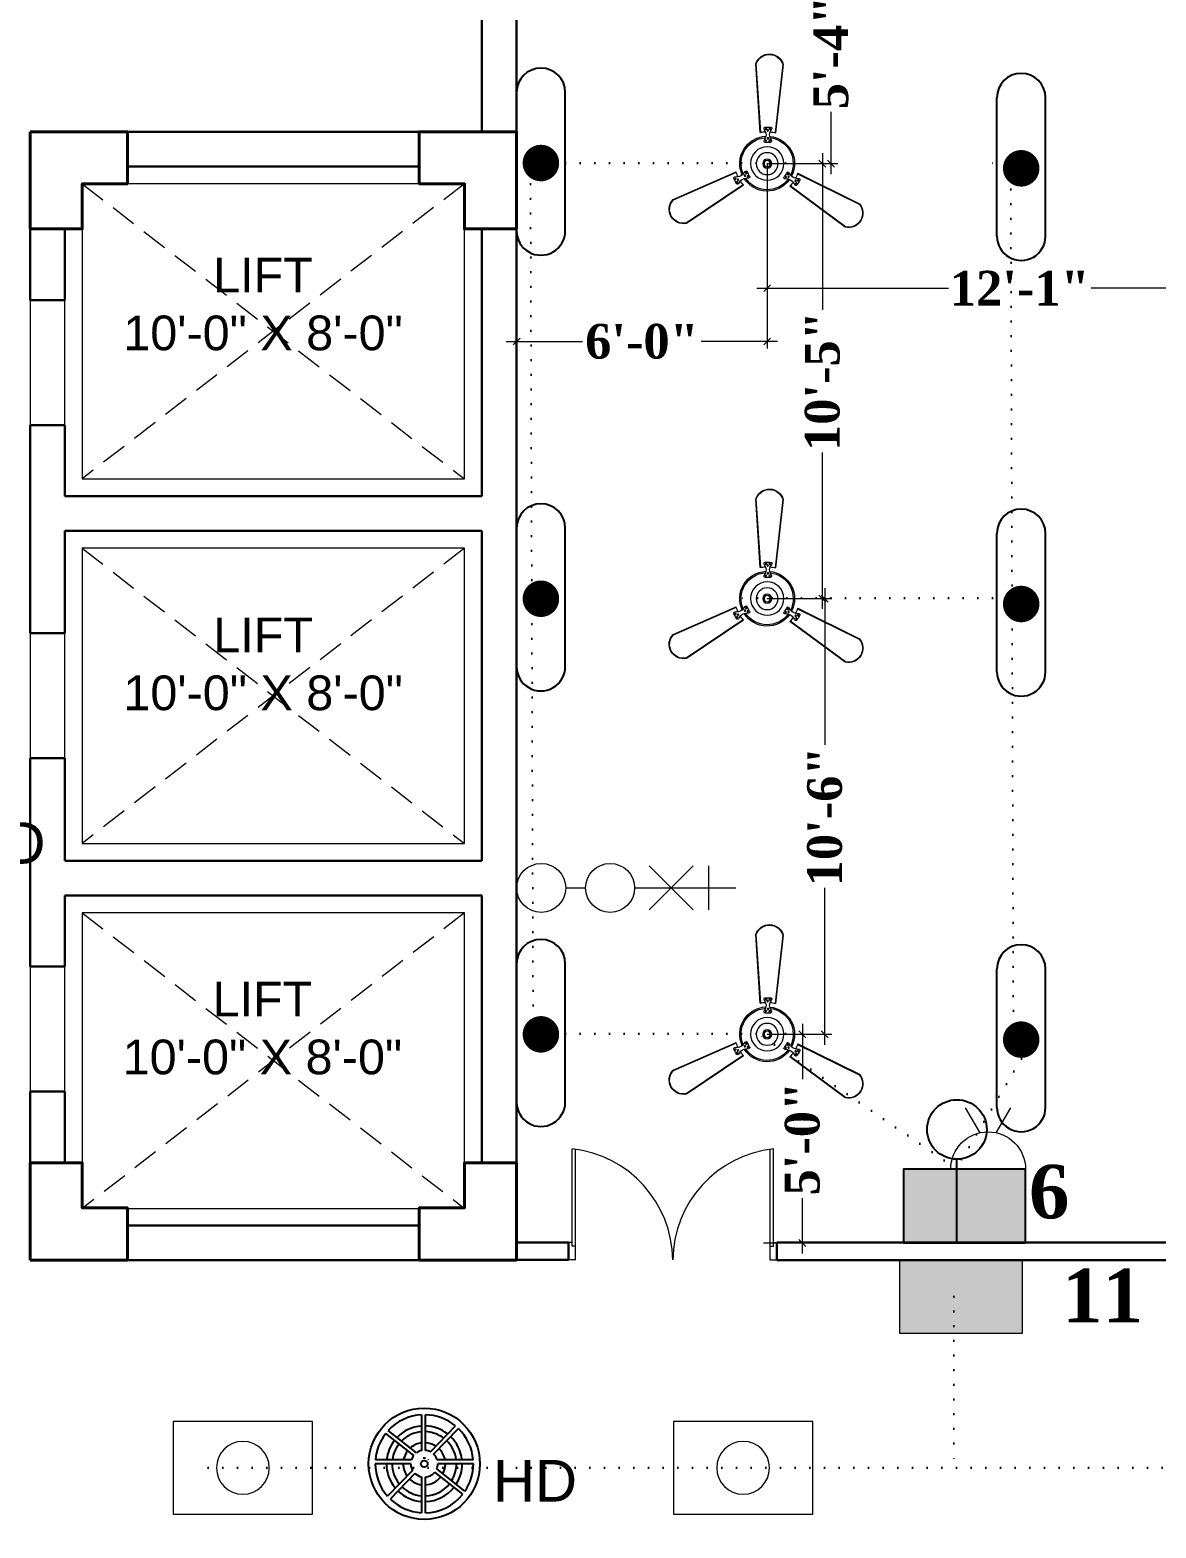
# Model space of a CAD drawing. Header units: inches. Extents: x -12 to 20935469, y -1604 to 24729220.
# Drawn here: x 20825139.3 to 20825463.5, y 24643601.7 to 24644033.3 of the extents above; entities that cross this region are included whole.
import ezdxf
from ezdxf import colors
from ezdxf.entities.mleader import LeaderData, LeaderLine
from ezdxf.math import Vec2, Vec3

# ---------------------------------------------------------------- set-up
doc = ezdxf.new("R2010")
doc.units = ezdxf.units.IN
doc.header["$LTSCALE"] = 0.03
doc.header["$MEASUREMENT"] = 0
doc.header["$PDMODE"] = 32
doc.header["$PDSIZE"] = 15
for name, pattern in [('ACAD_ISO02W100', [15, 12, -3]), ('DASHED2', [0.375, 0.25, -0.125]), ('DOT', [0.25, 0, -0.25])]:
    doc.linetypes.add(name, pattern=pattern)
for name, color, linetype, lineweight in [('0-elect.fixture-3 fan', 200, 'Continuous', 20), ('2', 7, 'Continuous', 9), ('CL BOX', 90, 'ACAD_ISO02W100', 0), ('column', 1, 'Continuous', 40), ('Dimiention', 75, 'Continuous', 18), ('Door', 7, 'Continuous', 18), ('Dot', 253, 'Continuous', 0), ('E-CF', 4, 'Continuous', 30), ('Gas', 21, 'Continuous', 5), ('line', 7, 'Continuous', 9), ('Main Wall', 7, 'Continuous', 30)]:
    doc.layers.add(name, color=color, linetype=linetype, lineweight=lineweight)
for name, color, linetype in [('DIM TEXT 2025', 7, 'Continuous'), ('FUR', 251, 'Continuous'), ('H', 154, 'Continuous'), ('heat detactor', 8, 'Continuous'), ('SB TEXT', 215, 'DOT'), ('TEXT', 7, 'Continuous'), ('w', 188, 'DOT')]:
    doc.layers.add(name, color=color, linetype=linetype)
doc.styles.add('2', font='swisscl.ttf')
doc.styles.add('RomanS', font='arial.ttf', dxfattribs={"height": 12})
doc.styles.get("Standard").update_dxf_attribs({"font": 'timesbd.ttf'})
doc.dimstyles.new('arch grid', dxfattribs={"dimtxt": 250, "dimasz": 100, "dimexe": 10, "dimexo": 10, "dimgap": 0.09, "dimtad": 0, "dimdec": 0, "dimzin": 0, "dimdsep": 46, "dimtxsty": 'Standard', "dimblk": 'DOT', "dimcen": 50, "dimdle": 50, "dimclrd": 256, "dimclre": 256, "dimadec": 0, "dimazin": 0, "dimtfac": 1, "dimtdec": 0, "dimtofl": 0, "dimtmove": 0, "dimatfit": 3, "dimldrblk": 'DOT', "dimfxl": 200, "dimfxlon": 1, "dimtolj": 1, "dimtzin": 0, "dimlwd": -1, "dimlwe": -1, "dimarcsym": 1})
doc.dimstyles.new('Standard 8', dxfattribs={"dimtxt": 7, "dimasz": 2, "dimexe": 2, "dimexo": 2, "dimgap": 2, "dimtad": 0, "dimdec": 0, "dimzin": 3, "dimdsep": 46, "dimlunit": 4, "dimtxsty": 'Standard', "dimblk": 'OBLIQUE', "dimcen": 3, "dimdle": 3, "dimclrd": 256, "dimclre": 256, "dimclrt": 256, "dimadec": 0, "dimazin": 0, "dimtfac": 1, "dimtdec": 0, "dimtix": 1, "dimtofl": 0, "dimtmove": 0, "dimatfit": 0, "dimldrblk": 'OBLIQUE', "dimfxl": 1, "dimtolj": 1, "dimtzin": 0, "dimlwd": -1, "dimlwe": -1, "dimarcsym": 0})

# ---------------------------------------------------------------- blocks, each defined once
blk = doc.blocks.new('A$C36295410')
at = {"layer": 'Door'}
for p, q in [((1, 4), (1, 32)), ((2, 0), (2, 31.98)), ((58, 0), (58, 31.98)), ((59, 4), (59, 32)), ((1, 5), (0, 5)), ((59, 5), (60, 5)), ((2, 4), (1, 4)), ((58, 4), (59, 4)), ((2, 0), (0, 0)), ((58, 0), (60, 0))]:
    blk.add_line(p, q, dxfattribs=at)
for centre, start, end in [((-2.53, -0.34), 0.5906, 83.7783), ((62.53, -0.34), 96.2217, 179.4094)]:
    blk.add_arc(centre, 32.53, start, end, dxfattribs=at)
blk = doc.blocks.new('_Oblique')
at = {"color": 0, "linetype": 'ByBlock', "lineweight": -2}
blk.add_line((-0.5, -0.5), (0.5, 0.5), dxfattribs=at)
blk = doc.blocks.new('*D173')
at = {"layer": 'Defpoints', "color": 0, "transparency": 16777216}
for p in [(20825351.55, 24643994.74), (20825497.03, 24643994.16), (20825351.55, 24643958.87)]:
    blk.add_point(p, dxfattribs=at)
at = {"layer": 'DIM TEXT 2025', "lineweight": 0, "transparency": 16777216}
for p, q in [((20825351.55, 24643994.74), (20825351.55, 24643956.87)), ((20825497.03, 24643994.16), (20825497.03, 24643956.87)), ((20825348.55, 24643958.87), (20825403.71, 24643958.87)), ((20825500.03, 24643958.87), (20825444.87, 24643958.87))]:
    blk.add_line(p, q, dxfattribs=at)
at = {"layer": 'DIM TEXT 2025', "lineweight": 0, "transparency": 16777216, "xscale": 2, "yscale": 2, "zscale": 2, "rotation": 180}
blk.add_blockref('_Oblique', (20825351.55, 24643958.87), dxfattribs=at)
at = {"layer": 'DIM TEXT 2025', "lineweight": 0, "transparency": 16777216, "xscale": 2, "yscale": 2, "zscale": 2}
blk.add_blockref('_Oblique', (20825497.03, 24643958.87), dxfattribs=at)
at = {"layer": 'DIM TEXT 2025', "lineweight": 0, "transparency": 16777216, "insert": (20825424.29, 24643958.87), "char_height": 10, "attachment_point": 5}
blk.add_mtext('\\A1;12\'-1"', dxfattribs=at)
blk = doc.blocks.new('*D174')
at = {"layer": 'Defpoints', "color": 0, "transparency": 16777216}
for p in [(20825279.44, 24644001.98), (20825351.55, 24643994.74), (20825279.44, 24643943.51)]:
    blk.add_point(p, dxfattribs=at)
at = {"layer": 'DIM TEXT 2025', "lineweight": 0, "transparency": 16777216}
for p, q in [((20825279.44, 24644001.98), (20825279.44, 24643941.51)), ((20825351.55, 24643994.74), (20825351.55, 24643941.51)), ((20825276.44, 24643943.51), (20825298.41, 24643943.51)), ((20825354.55, 24643943.51), (20825332.59, 24643943.51))]:
    blk.add_line(p, q, dxfattribs=at)
at = {"layer": 'DIM TEXT 2025', "lineweight": 0, "transparency": 16777216, "xscale": 2, "yscale": 2, "zscale": 2, "rotation": 180}
blk.add_blockref('_Oblique', (20825279.44, 24643943.51), dxfattribs=at)
at = {"layer": 'DIM TEXT 2025', "lineweight": 0, "transparency": 16777216, "xscale": 2, "yscale": 2, "zscale": 2}
blk.add_blockref('_Oblique', (20825351.55, 24643943.51), dxfattribs=at)
at = {"layer": 'DIM TEXT 2025', "lineweight": 0, "transparency": 16777216, "insert": (20825315.5, 24643943.51), "char_height": 10, "attachment_point": 5}
blk.add_mtext('\\A1;6\'-0"', dxfattribs=at)
blk = doc.blocks.new('*D239')
at = {"layer": 'Defpoints', "color": 0, "transparency": 16777216}
for p in [(20825351.55, 24643994.74), (20825351.54, 24643869.46), (20825367.47, 24643869.46)]:
    blk.add_point(p, dxfattribs=at)
at = {"layer": 'DIM TEXT 2025', "lineweight": 0, "transparency": 16777216}
for p, q in [((20825367.47, 24643997.74), (20825367.47, 24643952.67)), ((20825351.55, 24643994.74), (20825369.47, 24643994.74)), ((20825367.47, 24643866.46), (20825367.47, 24643911.52)), ((20825351.54, 24643869.46), (20825369.47, 24643869.46))]:
    blk.add_line(p, q, dxfattribs=at)
at = {"layer": 'DIM TEXT 2025', "lineweight": 0, "transparency": 16777216, "xscale": 2, "yscale": 2, "zscale": 2}
for p, rotation in [((20825367.47, 24643994.74), 90), ((20825367.47, 24643869.46), 270)]:
    blk.add_blockref('_Oblique', p, dxfattribs=dict(at, rotation=rotation))
at = {"layer": 'DIM TEXT 2025', "lineweight": 0, "transparency": 16777216, "insert": (20825367.47, 24643932.1), "char_height": 10, "attachment_point": 5, "rotation": 90}
blk.add_mtext('\\A1;10\'-5"', dxfattribs=at)
blk = doc.blocks.new('*D240')
at = {"layer": 'Defpoints', "color": 0, "transparency": 16777216}
for p in [(20825351.54, 24643869.46), (20825351.55, 24643743.94), (20825368.14, 24643743.94)]:
    blk.add_point(p, dxfattribs=at)
at = {"layer": 'DIM TEXT 2025', "lineweight": 0, "transparency": 16777216}
for p, q in [((20825368.14, 24643872.46), (20825368.14, 24643827.28)), ((20825351.54, 24643869.46), (20825370.14, 24643869.46)), ((20825368.14, 24643740.94), (20825368.14, 24643786.12)), ((20825351.55, 24643743.94), (20825370.14, 24643743.94))]:
    blk.add_line(p, q, dxfattribs=at)
at = {"layer": 'DIM TEXT 2025', "lineweight": 0, "transparency": 16777216, "xscale": 2, "yscale": 2, "zscale": 2}
for p, rotation in [((20825368.14, 24643869.46), 90), ((20825368.14, 24643743.94), 270)]:
    blk.add_blockref('_Oblique', p, dxfattribs=dict(at, rotation=rotation))
at = {"layer": 'DIM TEXT 2025', "lineweight": 0, "transparency": 16777216, "insert": (20825368.14, 24643806.7), "char_height": 10, "attachment_point": 5, "rotation": 90}
blk.add_mtext('\\A1;10\'-6"', dxfattribs=at)
blk = doc.blocks.new('*D241')
at = {"layer": 'Defpoints', "color": 0, "transparency": 16777216}
for p in [(20825357.77, 24643743.94), (20825350.45, 24643683.83), (20825361.7, 24643683.83)]:
    blk.add_point(p, dxfattribs=at)
at = {"layer": 'DIM TEXT 2025', "lineweight": 0, "transparency": 16777216}
for p, q in [((20825361.7, 24643746.94), (20825361.7, 24643731)), ((20825357.77, 24643743.94), (20825363.7, 24643743.94)), ((20825361.7, 24643680.83), (20825361.7, 24643696.77)), ((20825350.45, 24643683.83), (20825363.7, 24643683.83))]:
    blk.add_line(p, q, dxfattribs=at)
at = {"layer": 'DIM TEXT 2025', "lineweight": 0, "transparency": 16777216, "xscale": 2, "yscale": 2, "zscale": 2}
for p, rotation in [((20825361.7, 24643743.94), 90), ((20825361.7, 24643683.83), 270)]:
    blk.add_blockref('_Oblique', p, dxfattribs=dict(at, rotation=rotation))
at = {"layer": 'DIM TEXT 2025', "lineweight": 0, "transparency": 16777216, "insert": (20825361.7, 24643713.88), "char_height": 10, "attachment_point": 5, "rotation": 90}
blk.add_mtext('\\A1;5\'-0"', dxfattribs=at)
blk = doc.blocks.new('*D242')
at = {"layer": 'Defpoints', "color": 0, "transparency": 16777216}
for p in [(20825344.23, 24644058.78), (20825369.93, 24644058.78), (20825351.55, 24643994.74)]:
    blk.add_point(p, dxfattribs=at)
at = {"layer": 'DIM TEXT 2025', "lineweight": 0, "transparency": 16777216}
for p, q in [((20825369.93, 24644061.78), (20825369.93, 24644043.88)), ((20825344.23, 24644058.78), (20825371.93, 24644058.78)), ((20825369.93, 24643991.74), (20825369.93, 24644009.64)), ((20825351.55, 24643994.74), (20825371.93, 24643994.74))]:
    blk.add_line(p, q, dxfattribs=at)
at = {"layer": 'DIM TEXT 2025', "lineweight": 0, "transparency": 16777216, "xscale": 2, "yscale": 2, "zscale": 2}
for p, rotation in [((20825369.93, 24644058.78), 90), ((20825369.93, 24643994.74), 270)]:
    blk.add_blockref('_Oblique', p, dxfattribs=dict(at, rotation=rotation))
at = {"layer": 'DIM TEXT 2025', "lineweight": 0, "transparency": 16777216, "insert": (20825369.93, 24644026.76), "char_height": 10, "attachment_point": 5, "rotation": 90}
blk.add_mtext('\\A1;5\'-4"', dxfattribs=at)
blk = doc.blocks.new('E-CF')
at = {"layer": '0-elect.fixture-3 fan', "color": 230, "linetype": 'ByBlock', "lineweight": 13, "ltscale": 5}
for p, q in [((-1.45, 6.53), (-2.38, 20.87)), ((-1.35, 6.55), (-2.29, 20.85)), ((3.24, 20.73), (1.65, 6.48)), ((3.34, 20.73), (1.74, 6.45)), ((-19.63, -7.46), (-6.46, -1.71)), ((-19.57, -7.54), (-6.43, -1.8)), ((6.34, -2.1), (19.2, -8.44)), ((6.37, -2.01), (19.25, -8.36)), ((-4.99, -4.44), (-16.92, -12.4)), ((-4.93, -4.51), (-16.88, -12.49)), ((16.28, -13.26), (4.71, -4.73)), ((16.32, -13.17), (4.78, -4.66))]:
    blk.add_line(p, q, dxfattribs=at)
at = {"layer": '0-elect.fixture-3 fan', "color": 232, "linetype": 'ByBlock', "lineweight": 13, "ltscale": 5}
for p, q in [((-0.33, 6.68), (-0.62, 7.28)), ((-0.29, 7.46), (-0.15, 7.2)), ((-0.02, 6.87), (0.23, 7.01)), ((0.48, 7.43), (0.62, 7.18)), ((0.63, 6.66), (0.96, 7.25)), ((-0.35, 5.43), (-0.66, 4.81)), ((-0.35, 4.97), (-0.22, 4.72)), ((0.04, 5.2), (0.29, 5.33)), ((0.42, 4.9), (0.56, 4.65)), ((0.6, 5.41), (0.87, 4.78)), ((-6.08, -2.77), (-6.75, -2.79)), ((-6.68, -3.29), (-6.53, -3.05)), ((-4.99, -2.18), (-4.57, -1.62)), ((-4.52, -2.55), (-4.76, -2.41)), ((-4.53, -3.01), (-3.84, -2.97)), ((-4.46, -2.08), (-4.31, -1.83)), ((-4.13, -2.78), (-3.98, -2.54)), ((4.03, -2.81), (3.74, -2.8)), ((4.47, -2.17), (4.18, -2.17)), ((4.47, -2.63), (4.47, -2.91)), ((4.87, -2.41), (4.49, -1.83)), ((5.94, -3.05), (6.61, -3.1)), ((-6.31, -3.97), (-6.16, -3.73)), ((-5.94, -3.44), (-6.18, -3.29)), ((-5.62, -3.61), (-6, -4.17)), ((4.38, -3.22), (3.69, -3.14)), ((5.44, -3.87), (5.79, -4.45)), ((6.19, -4.13), (5.9, -4.12)), ((5.95, -3.42), (5.94, -3.7)), ((6.6, -3.47), (6.31, -3.46))]:
    blk.add_line(p, q, dxfattribs=at)
at = {"layer": '0-elect.fixture-3 fan', "color": 5, "lineweight": 13}
blk.add_line((0, 0), (0, 0), dxfattribs=at)
at = {"layer": '0-elect.fixture-3 fan', "color": 230, "linetype": 'ByBlock', "lineweight": 13, "ltscale": 5, "extrusion": (0, 0, -1)}
for centre, major_axis, start_param, end_param in [((0.46, 19.91), (-2.12, 2.12), 5.823867, 8.359631), ((0.46, 19.91), (-2.05, 2.05), 5.830329, 8.353169), ((0, 0), (4.72, 4.72), -1.003222, -0.833722), ((0, 0), (4.72, 4.72), -0.690743, -0.521244), ((0, 0), (-4.05, 4.05), 5.068563, 7.021343), ((0, 0), (-3.85, 3.85), 5.085186, 7.003917), ((0, 0), (-4.05, 4.05), 0.879773, 2.832553), ((0, 0), (-3.85, 3.85), 0.896396, 2.815126), ((0, 0), (-4.72, 4.72), 5.068843, 5.238343), ((0, 0), (4.05, 4.05), 1.403372, 3.356151), ((0, 0), (-3.85, 3.85), 2.990791, 4.909522), ((0, 0), (-4.72, 4.72), 2.66197, 2.831469), ((0, 0), (4.72, 4.72), 3.185569, 3.355068), ((0, 0), (4.72, 4.72), 1.403652, 1.573151), ((-17.47, -9.55), (-2.12, 2.12), 3.729471, 6.265236), ((-17.47, -9.55), (-2.05, 2.05), 3.735934, 6.258773), ((17, -10.35), (-2.12, 2.12), 1.635076, 4.170841), ((17, -10.35), (2.05, 2.05), 0.070743, 2.593582)]:
    blk.add_ellipse(centre, major_axis=major_axis, ratio=1, start_param=start_param, end_param=end_param, dxfattribs=at)
at = {"layer": '0-elect.fixture-3 fan', "color": 232, "linetype": 'ByBlock', "lineweight": 13, "ltscale": 5, "extrusion": (0, 0, -1)}
for centre, major_axis, start_param, end_param in [((-0.41, 7.39), (-0.169, 0.169), 5.038692, 7.013305), ((0, 0), (5.4, 5.4), -0.840677, -0.683789), ((-0.22, 7.33), (0.101, 0.101), 3.926991, 10.210176), ((-2.18, 6.1), (-1.37, 1.37), 2.052913, 2.705807), ((0.11, 6.94), (0.101, 0.101), 3.926991, 10.210176), ((0.55, 7.31), (0.101, 0.101), 3.926991, 10.210176), ((2.58, 5.99), (1.46, 1.46), 3.643048, 4.257264), ((0.75, 7.36), (-0.169, 0.169), 0.887007, 2.86162), ((-0.44, 4.71), (0.169, 0.169), 2.26283, 4.381754), ((-0.28, 4.84), (0.101, 0.101), 3.926991, 10.210176), ((0, 0), (3.17, 3.17), -0.878763, -0.645703), ((0.17, 5.27), (0.101, 0.101), 3.926991, 10.210176), ((0.49, 4.78), (0.101, 0.101), 3.926991, 10.210176), ((0.66, 4.68), (0.169, 0.169), 0.376965, 2.49589), ((-6.75, -3.02), (0.169, 0.169), 3.505001, 5.479614), ((0, 0), (-5.4, 5.4), 4.91891, 5.075797), ((-6.6, -3.17), (0.101, 0.101), 3.926991, 10.210176), ((-6.47, -0.75), (1.46, 1.46), 1.548653, 2.162869), ((-4.19, -4.93), (-1.37, 1.37), 6.241703, 6.894597), ((-4.64, -2.48), (-0.101, 0.101), 5.497787, 11.780972), ((-4.38, -1.76), (-0.169, 0.169), 6.136552, 8.255476), ((-4.38, -1.96), (-0.101, 0.101), 5.497787, 11.780972), ((-4.05, -2.66), (0.101, 0.101), 3.926991, 10.210176), ((0, 0), (-3.17, 3.17), 4.880824, 5.113884), ((-3.86, -2.73), (0.169, 0.169), 0.168435, 2.287359), ((3.72, -2.9), (0.169, 0.169), 2.471361, 4.590285), ((0, 0), (-3.17, 3.17), 2.786429, 3.019489), ((3.89, -2.81), (0.101, 0.101), 3.926991, 10.210176), ((4.29, -1.97), (-0.169, 0.169), 5.928021, 8.046946), ((4.33, -2.17), (0.101, 0.101), 3.926991, 10.210176), ((4.47, -2.77), (0.101, 0.101), 3.926991, 10.210176), ((6.36, -1.16), (1.37, 1.37), 2.576511, 3.229406), ((6.6, -3.33), (-0.169, 0.169), 0.849902, 2.824515), ((-6.19, -4.04), (0.169, 0.169), 1.373501, 3.348114), ((-6.24, -3.85), (0.101, 0.101), 3.926991, 10.210176), ((-6.06, -3.36), (0.101, 0.101), 3.926991, 10.210176), ((3.89, -5.22), (-1.46, 1.46), 1.025054, 1.63927), ((6, -4.32), (-0.169, 0.169), 2.981402, 4.956015), ((5.95, -3.56), (-0.101, 0.101), 5.497787, 11.780972), ((6.05, -4.13), (0.101, 0.101), 3.926991, 10.210176), ((0, 0), (-5.4, 5.4), 2.824515, 2.981402), ((6.45, -3.47), (-0.101, 0.101), 5.497787, 11.780972)]:
    blk.add_ellipse(centre, major_axis=major_axis, ratio=1, start_param=start_param, end_param=end_param, dxfattribs=at)
at = {"layer": '0-elect.fixture-3 fan', "linetype": 'ByBlock', "lineweight": 13, "ltscale": 5, "extrusion": (0, 0, -1)}
blk.add_ellipse((0.01, 0.03), major_axis=(-2.47, 2.47), ratio=1, start_param=5.497787, end_param=11.780972, dxfattribs=at)
at = {"layer": '0-elect.fixture-3 fan', "color": 200, "linetype": 'ByBlock', "lineweight": 13, "ltscale": 5, "extrusion": (0, 0, -1)}
blk.add_ellipse((0, 0), major_axis=(-1.61, 1.61), ratio=1, start_param=5.497787, end_param=11.780972, dxfattribs=at)
at = {"layer": '0-elect.fixture-3 fan', "color": 190, "linetype": 'ByBlock', "lineweight": 13, "ltscale": 5, "extrusion": (0, 0, -1)}
for major_axis, start_param, end_param in [((0.666, 0.666), 3.926991, 10.210176), ((-0.461, 0.461), 5.497787, 11.780972)]:
    blk.add_ellipse((0, 0), major_axis=major_axis, ratio=1, start_param=start_param, end_param=end_param, dxfattribs=at)
blk = doc.blocks.new('FDDF')
at = {"layer": 'line', "color": 6, "linetype": 'Continuous', "lineweight": 25, "ltscale": 50}
for p, q in [((7351582.6, 3307777.3), (7351582.6, 3307351.8)), ((7351732.3, 3307777.3), (7351732.3, 3307351.8))]:
    blk.add_line(p, q, dxfattribs=at)
at = {"layer": 'line', "color": 6, "linetype": 'Continuous', "lineweight": 40, "ltscale": 50, "const_width": 56.1}
blk.add_lwpolyline([(7351657.4, 3307596.9, 1), (7351657.4, 3307540.8, 1)], format="xyb", close=True, dxfattribs=at)
at = {"layer": 'line', "color": 6, "linetype": 'Continuous', "lineweight": 25, "ltscale": 50}
for centre, start, end in [((7351657.4, 3307777.3), 0, 180), ((7351657.4, 3307351.8), 180, 0)]:
    blk.add_arc(centre, 74.8, start, end, dxfattribs=at)
blk = doc.blocks.new('bulb')
at = {"layer": 'line', "color": 4, "lineweight": 25, "ltscale": 50}
for p, q in [((20823168.7, 24658803.9), (20823168.7, 24658777.61)), ((20823168.7, 24658790.76), (20823209.88, 24658790.76))]:
    blk.add_line(p, q, dxfattribs=at)
blk.add_circle((20823224.56, 24658790.76), 14.68, dxfattribs=at)
blk = doc.blocks.new('fgftrfteter')
at = {"layer": 'Dimiention', "color": 4, "ltscale": 50}
for p, q in [((4580894.6, 2288122.5), (4580807.5, 2288269.4)), ((4580988.8, 2288122.5), (4581075.8, 2288269.4)), ((4580719.7, 2287905.6), (4581163.6, 2287905.6))]:
    blk.add_line(p, q, dxfattribs=at)
blk.add_arc((4580941.7, 2287905.6), 221.9, 0, 180, dxfattribs=at)
blk = doc.blocks.new('2PIN')
at = {"layer": 'H', "true_color": 0x000000, "transparency": 33554567}
h = blk.add_hatch(color=18, dxfattribs=at)
h.dxf.hatch_style = 1
h.paths.add_polyline_path([(20823026.99, 24658981.16), (20822972.29, 24658981.16), (20822972.29, 24658948.3), (20823026.99, 24658948.3)])
blk.add_lwpolyline([(20822972.29, 24658981.16), (20823026.99, 24658981.16), (20823026.99, 24658948.3), (20822972.29, 24658948.3)], close=True)
at = {"layer": '2', "color": 6, "lineweight": 25, "transparency": 33554648, "xscale": 0.07559514081214198, "yscale": 0.07559514081214198, "zscale": 0.07559514081214198}
blk.add_blockref('fgftrfteter', (20476692.14, 24486026.62), dxfattribs=at)
blk = doc.blocks.new('GGGFGFG')
at = {"layer": 'line', "color": 4, "ltscale": 50}
for p, q in [((7356688.2, 3293208.1), (7357003, 3293208.1)), ((7356688.2, 3292998.4), (7356688.2, 3293208.1)), ((7357003, 3293208.1), (7357003, 3292998.4)), ((7357003, 3292998.4), (7356688.2, 3292998.4))]:
    blk.add_line(p, q, dxfattribs=at)
blk.add_circle((7356845.6, 3293103.2), 59.6, dxfattribs=at)
blk = doc.blocks.new('JUJUJUKIII')
at = {"layer": 'H', "ltscale": 50, "true_color": 0x999999, "transparency": 33554556}
h = blk.add_hatch(color=253, dxfattribs=at)
h.dxf.hatch_style = 1
h.paths.add_polyline_path([(7363219.9, 3291034.2), (7363425.7, 3291034.2), (7363425.7, 3291376.7), (7363219.9, 3291376.7)])
at = {"layer": 'Dimiention', "color": 4, "ltscale": 50}
blk.add_lwpolyline([(7363219.9, 3291034.2), (7363425.7, 3291034.2), (7363425.7, 3291376.7), (7363219.9, 3291376.7)], close=True, dxfattribs=at)
blk = doc.blocks.new('gy')
at = {"layer": 'Dimiention', "color": 18, "ltscale": 50, "true_color": 0x000000}
for p, q in [((3543686.26, 5183217.13), (3543686.26, 5183211.14)), ((3543688.4, 5183217.13), (3543694.39, 5183211.14)), ((3543694.39, 5183217.13), (3543688.4, 5183211.14)), ((3543696.38, 5183214.14), (3543682.58, 5183214.14)), ((3543705.77, 5183214.14), (3543703.06, 5183214.14))]:
    blk.add_line(p, q, dxfattribs=at)
for centre in [(3543699.72, 5183214.14), (3543709.11, 5183214.14)]:
    blk.add_circle(centre, 3.34, dxfattribs=at)
blk = doc.blocks.new('heat detaCTOR')
for p, q in [((20826806.99, 24664335.71), (20826806.99, 24664325.41)), ((20826808.1, 24664325.48), (20826808.1, 24664335.73)), ((20826805.53, 24664324.77), (20826797.4, 24664331.19)), ((20826809.56, 24664325.06), (20826816.75, 24664332.51)), ((20826810.46, 24664324.4), (20826817.58, 24664331.78)), ((20826804.72, 24664323.99), (20826796.69, 24664330.35)), ((20826804.07, 24664322.73), (20826793.7, 24664322.73)), ((20826821.85, 24664322.73), (20826811.48, 24664322.73)), ((20826803.91, 24664321.62), (20826793.66, 24664321.62)), ((20826804.41, 24664319.72), (20826797.2, 24664312.27)), ((20826805.09, 24664318.84), (20826797.97, 24664311.46)), ((20826806.99, 24664317.83), (20826806.99, 24664307.52)), ((20826818.83, 24664312.83), (20826810.79, 24664319.19)), ((20826819.48, 24664313.72), (20826811.36, 24664320.16)), ((20826821.9, 24664321.62), (20826811.65, 24664321.62)), ((20826808.1, 24664307.5), (20826808.1, 24664317.77))]:
    blk.add_line(p, q)
at = {"layer": 'heat detactor'}
for radius in [16.02, 0.961]:
    blk.add_circle((20826807.78, 24664321.62), radius, dxfattribs=at)
at = {"layer": 'heat detactor', "ltscale": 50}
for radius, start, end in [(14.12, 93.1805, 137.2895), (14.12, 50.5228, 88.685), (9.26, 95.4082, 134.2403), (9.26, 53.6686, 87.7533), (14.12, 4.5205, 46.0244), (14.12, 141.7875, 175.4795), (9.26, 141.9072, 172.3309), (6.08, 97.3867, 131.5175), (6.08, 56.4828, 86.9346), (9.26, 7.6691, 45.9996), (6.08, 142.0004, 169.5114), (3.87, 142.2004, 163.3657), (3.87, 101.6639, 125.5893), (1.65, 78.6551, 101.3184), (3.87, 62.6166, 85.1763), (1.65, 42.0404, 45.9436), (3.87, 16.6343, 45.9836), (6.08, 10.4886, 45.9945), (14.12, 179.9779, 221.5042), (9.26, 180, 218.3584), (6.08, 180, 215.5442), (3.87, 180, 209.4431), (3.87, 226.0434, 258.3361), (3.87, 274.8237, 321.1017), (3.87, 337.7128, 0), (6.08, 331.7846, 0), (9.26, 329.0619, 0), (14.12, 326.0126, 0.0221), (9.26, 226.0274, 264.5918), (6.08, 226.0325, 262.6133), (6.08, 273.0654, 321.3017), (9.26, 272.2467, 321.395), (14.12, 226.0026, 266.8195), (14.12, 271.315, 321.5146)]:
    blk.add_arc((20826807.78, 24664321.62), radius, start, end, dxfattribs=at)
at = {"layer": 'heat detactor'}
for start, end in [(94.5899, 135.3638), (52.5077, 88.0926), (141.8685, 173.4939), (6.5061, 46.0017), (180, 219.5193), (327.9383, 0), (226.0253, 265.4101), (271.9074, 321.4336)]:
    blk.add_arc((20826807.78, 24664321.62), 10.91, start, end, dxfattribs=at)
at = {"insert": (20826827.55, 24664322.73), "char_height": 12, "attachment_point": 1, "style": 'RomanS'}
blk.add_mtext_dynamic_manual_height_columns('HD', width=23.193, gutter_width=60, heights=[0], dxfattribs=at)
blk = doc.blocks.new('*D363')
at = {"ltscale": 50, "transparency": 16777216}
for p, q in [((3479.24, 24649574.13), (3479.24, 24649400.75)), ((3479.42, 24649524.13), (3469.24, 24649524.13)), ((3479.42, 24649400.75), (3469.24, 24649400.75)), ((3479.24, 24649400.75), (3479.24, 8350.74))]:
    blk.add_line(p, q, dxfattribs=at)
at = {"layer": 'Defpoints', "color": 0, "ltscale": 50, "transparency": 16777216}
for p in [(20846678.15, 24649524.13), (3479.24, 24649400.75), (20846678.15, 24649400.75)]:
    blk.add_point(p, dxfattribs=at)
at = {"ltscale": 50, "transparency": 16777216, "xscale": 100, "yscale": 100, "zscale": 100}
for p, rotation in [((3479.24, 24649524.13), 90), ((3479.24, 24649400.75), 270)]:
    blk.add_blockref('_Oblique', p, dxfattribs=dict(at, rotation=rotation))
at = {"color": 0, "ltscale": 50, "transparency": 16777216, "insert": (3479.24, 3397.61), "char_height": 250, "attachment_point": 5, "rotation": 90}
blk.add_mtext('\\A1;{\\H8.57143x;300mm}', dxfattribs=at)
blk = doc.blocks.new('_Dot')
at = {"color": 0, "linetype": 'ByBlock', "lineweight": -2}
blk.add_line((-0.5, 0), (-1, 0), dxfattribs=at)
at = {"color": 0, "linetype": 'ByBlock', "const_width": 0.5}
blk.add_lwpolyline([(-0.25, 0, 1), (0.25, 0, 1)], format="xyb", close=True, dxfattribs=at)

msp = doc.modelspace()

# ---------------------------------------------------------------- linework, layer by layer
at = {"layer": 'column', "lineweight": 40, "ltscale": 20}
for points in [[(20825139.37, 24644003.95), (20825167.37, 24644003.95), (20825167.37, 24643988.95), (20825154.37, 24643988.95), (20825154.37, 24643975.95), (20825139.37, 24643975.95), (20825139.37, 24644003.95)], [(20825279.37, 24644003.95), (20825251.37, 24644003.95), (20825251.37, 24643988.95), (20825264.37, 24643988.95), (20825264.37, 24643975.95), (20825279.37, 24643975.95), (20825279.37, 24644003.95)], [(20825139.37, 24643678.91), (20825167.37, 24643678.91), (20825167.37, 24643693.91), (20825154.37, 24643693.91), (20825154.37, 24643706.91), (20825139.37, 24643706.91), (20825139.37, 24643678.91)], [(20825279.37, 24643678.91), (20825251.37, 24643678.91), (20825251.37, 24643693.91), (20825264.37, 24643693.91), (20825264.37, 24643706.91), (20825279.37, 24643706.91), (20825279.37, 24643678.91)]]:
    msp.add_lwpolyline(points, dxfattribs=at)
at = {"layer": 'Dot', "linetype": 'DASHED2', "lineweight": 0, "ltscale": 1000}
for points in [[(20825154.31, 24643988.95), (20825264.37, 24643903.95), (20825264.37, 24643988.95), (20825154.31, 24643903.95)], [(20825154.31, 24643883.95), (20825264.37, 24643798.95), (20825264.37, 24643883.95), (20825154.31, 24643798.95)], [(20825154.37, 24643778.95), (20825264.43, 24643693.78), (20825264.43, 24643778.95), (20825154.37, 24643693.78)]]:
    msp.add_lwpolyline(points, dxfattribs=at)
at = {"layer": 'Gas', "color": 0, "lineweight": 5}
for points in [[(20825154.31, 24643903.95), (20825264.37, 24643903.95), (20825264.37, 24643988.95), (20825154.31, 24643988.95)], [(20825154.31, 24643798.95), (20825264.37, 24643798.95), (20825264.37, 24643883.95), (20825154.31, 24643883.95)], [(20825154.37, 24643693.78), (20825264.43, 24643693.78), (20825264.43, 24643778.95), (20825154.37, 24643778.95)]]:
    msp.add_lwpolyline(points, close=True, dxfattribs=at)
at = {"layer": 'Gas', "color": 0, "lineweight": 35}
msp.add_lwpolyline([(20825139.37, 24643678.94), (20825139.37, 24643678.93)], dxfattribs=at)
at = {"layer": 'Main Wall', "lineweight": 30}
for p, q in [((20825269.37, 24644068.78), (20825269.37, 24644003.95)), ((20825279.37, 24643706.91), (20825279.37, 24644068.78)), ((20825149.37, 24644003.95), (20825269.37, 24644003.95)), ((20825167.37, 24643993.95), (20825251.37, 24643993.95)), ((20825139.37, 24643955.45), (20825149.37, 24643955.45)), ((20825139.37, 24643919.45), (20825149.37, 24643919.45)), ((20825149.37, 24643898.95), (20825269.37, 24643898.95)), ((20825149.37, 24643888.95), (20825269.37, 24643888.95)), ((20825139.37, 24643859.45), (20825149.37, 24643859.45)), ((20825149.37, 24643823.45), (20825139.37, 24643823.45)), ((20825149.37, 24643793.95), (20825269.37, 24643793.95)), ((20825149.37, 24643783.95), (20825269.37, 24643783.95)), ((20825149.37, 24643763.43), (20825139.37, 24643763.43)), ((20825149.37, 24643727.43), (20825139.37, 24643727.43)), ((20825294.37, 24643683.95), (20825279.37, 24643683.95)), ((20825294.37, 24643678.95), (20825294.37, 24643683.95)), ((20825564.37, 24643683.93), (20825354.37, 24643683.93)), ((20825354.37, 24643678.92), (20825354.37, 24643683.93)), ((20825167.37, 24643678.91), (20825251.37, 24643678.91)), ((20825294.37, 24643678.95), (20825279.37, 24643678.95)), ((20825564.37, 24643678.92), (20825354.37, 24643678.92))]:
    msp.add_line(p, q, dxfattribs=at)
for points in [[(20825139.37, 24643975.95), (20825139.37, 24643955.45)], [(20825149.37, 24643975.95), (20825149.37, 24643955.45)], [(20825269.37, 24643898.95), (20825269.37, 24643975.95)], [(20825139.37, 24643919.45), (20825139.37, 24643859.45)], [(20825149.37, 24643919.45), (20825149.37, 24643898.95)], [(20825149.37, 24643888.95), (20825149.37, 24643859.45)], [(20825269.37, 24643793.95), (20825269.37, 24643888.95)], [(20825139.37, 24643823.45), (20825139.37, 24643763.43)], [(20825149.37, 24643823.45), (20825149.37, 24643793.95)], [(20825149.37, 24643783.95), (20825149.37, 24643763.43)], [(20825269.37, 24643706.91), (20825269.37, 24643783.95)], [(20825139.37, 24643727.43), (20825139.37, 24643706.91), (20825139.37, 24643706.91)], [(20825149.37, 24643727.43), (20825149.37, 24643706.91)], [(20825167.37, 24643688.91), (20825251.37, 24643688.91)]]:
    msp.add_lwpolyline(points, dxfattribs=at)
at = {"layer": 'Main Wall', "lineweight": 13}
for points in [[(20825139.37, 24643919.45), (20825149.37, 24643919.45), (20825149.37, 24643955.45), (20825139.37, 24643955.45)], [(20825139.37, 24643823.45), (20825149.37, 24643823.45), (20825149.37, 24643859.45), (20825139.37, 24643859.45)], [(20825139.37, 24643727.43), (20825149.37, 24643727.43), (20825149.37, 24643763.43), (20825139.37, 24643763.43)]]:
    msp.add_lwpolyline(points, close=True, dxfattribs=at)
at = {"layer": 'w', "linetype": 'DOT', "lineweight": 30, "ltscale": 550, "transparency": 33554661}
for p, q in [((20825284.17, 24643743.8), (20825283.39, 24643995.37)), ((20825356.82, 24643994.92), (20825286.4, 24643994.92)), ((20825429.07, 24643994.92), (20825415.05, 24643994.92)), ((20825422.45, 24643742.28), (20825421.67, 24643993.85)), ((20825290.79, 24643869.6), (20825286.41, 24643869.6)), ((20825429.07, 24643869.6), (20825341.03, 24643869.6)), ((20825356.82, 24643744.12), (20825281.15, 24643744.12)), ((20825405.99, 24643705.23), (20825348.92, 24643744.15)), ((20825429.07, 24643744.12), (20825405.99, 24643705.23)), ((20825405.32, 24643668.35), (20825405.32, 24643619.06)), ((20825190.61, 24643619.06), (20825920.61, 24643619.06))]:
    msp.add_line(p, q, dxfattribs=at)

# ---------------------------------------------------------------- block references
for name, p, xscale, yscale, zscale, rotation in [('bulb', (35220590.81, 12487639.43), 0.5837749611745884, 0.5837749611745884, 0.5837749611745884, 90.00000004090228), ('2PIN', (34213947.27, 8788749.88), -0.6429687876420657, 0.6429687876420657, 0.6429687876420657, 2.205941029842506e-07)]:
    msp.add_blockref(name, p, dxfattribs=dict(xscale=xscale, yscale=yscale, zscale=zscale, rotation=rotation))
at = {"layer": 'CL BOX', "color": 5, "transparency": 33554457, "xscale": -0.127552882082143, "yscale": 0.127552882082143, "zscale": 0.127552882082143, "rotation": 359.9998993550784}
for p in [(21763586.72, 24223572.61), (21763730.74, 24223572.61)]:
    msp.add_blockref('GGGFGFG', p, dxfattribs=at)
at = {"layer": 'Dimiention', "xscale": 2.112111447955701, "yscale": 2.112111447955701, "zscale": 2.112111447955701, "rotation": 180}
msp.add_blockref('gy', (28309995.07, 35591312.02), dxfattribs=at)
at = {"layer": 'E-CF', "xscale": 1.378879578969062, "yscale": 1.378879578969062, "zscale": 1.378879578969062, "rotation": 0.0001360592681479923}
for p in [(20825351.55, 24643994.74), (20825351.55, 24643869.42), (20825351.55, 24643743.94)]:
    msp.add_blockref('E-CF', p, dxfattribs=at)
at = {"layer": 'FUR'}
msp.add_blockref('A$C36295410', (20825294.37, 24643678.95), dxfattribs=at)
at = {"layer": 'heat detactor'}
for p in [(-1708, -20517.69), (-1554.95, -20701.39)]:
    msp.add_blockref('heat detaCTOR', p, dxfattribs=at)
at = {"layer": 'line', "color": 5}
for name, p, xscale, yscale, zscale, rotation in [('FDDF', (21514111.46, 24953904.73), 0.09369666655797601, 0.09369666655797601, 0.09369666655797601, 180.000136069644), ('FDDF', (21514249.74, 24953903.21), 0.09369666655797601, 0.09369666655797601, 0.09369666655797601, 180.000136069644), ('FDDF', (21514111.46, 24953779.22), 0.09369666655797601, 0.09369666655797601, 0.09369666655797601, 180.000136069644), ('FDDF', (21514249.74, 24953777.7), 0.09369666655797601, 0.09369666655797601, 0.09369666655797601, 180.000136069644), ('FDDF', (21514111.46, 24953653.74), 0.09369666655797601, 0.09369666655797601, 0.09369666655797601, 180.000136069644), ('FDDF', (21514249.74, 24953652.22), 0.09369666655797601, 0.09369666655797601, 0.09369666655797601, 180.000136069644), ('JUJUJUKIII', (20487456.3, 23887579.82), -0.1026830631760966, 0.1026830631760966, 0.1026830631760966, 270)]:
    msp.add_blockref(name, p, dxfattribs=dict(at, xscale=xscale, yscale=yscale, zscale=zscale, rotation=rotation))

# ---------------------------------------------------------------- texts
at = {"layer": 'SB TEXT', "char_height": 15.435, "width": 227.4581, "attachment_point": 8, "rotation": 0}
for s, insert in [('\\A1;6', (20825432.75, 24643690.69)), ('\\A1;11', (20825448.12, 24643660.94))]:
    msp.add_mtext(s, dxfattribs=dict(at, insert=insert))
at = {"layer": 'TEXT', "color": 30, "lineweight": 5, "ltscale": 20, "char_height": 10, "attachment_point": 2, "style": '2'}
for insert in [(20825206.4, 24643967.66), (20825206.43, 24643863.98), (20825206.22, 24643759.09)]:
    msp.add_mtext_dynamic_manual_height_columns('\\pxsm1;{\\fArial|b0|i0|c0|p34;\\C0;LIFT\\P10\'-0" X 8\'-0" }', width=235.5919, gutter_width=0.75, heights=[0], dxfattribs=dict(at, insert=insert))

# ---------------------------------------------------------------- dimensions: what is measured, and where the dimension line sits
at = {"ltscale": 50}
dim = msp.add_linear_dim(base=(3479.24, 24649400.75), p1=(20846678.15, 24649524.13), p2=(20846678.15, 24649400.75), angle=90, text='{\\H8.57143x;300mm}', dimstyle='arch grid', override={"dimblk1": 'Oblique', "dimblk2": 'Oblique', "dimsah": 1, "dimfxl": 0.18}, dxfattribs=at)
dim.commit()
dim.dimension.update_dxf_attribs({"geometry": '*D363', "text_midpoint": (3479.24, 3397.61), "dimtype": 160})
at = {"layer": 'DIM TEXT 2025', "lineweight": 0}
for base, p1, p2, angle, picture, middle in [((20825369.93, 24644058.78), (20825351.55, 24643994.74), (20825344.23, 24644058.78), 90, '*D242', (20825369.93, 24644026.76)), ((20825367.47, 24643869.46), (20825351.55, 24643994.74), (20825351.54, 24643869.46), 90, '*D239', (20825367.47, 24643932.1)), ((20825351.55, 24643958.87), (20825497.03, 24643994.16), (20825351.55, 24643994.74), 180, '*D173', (20825424.29, 24643958.87)), ((20825368.14, 24643743.94), (20825351.54, 24643869.46), (20825351.55, 24643743.94), 90, '*D240', (20825368.14, 24643806.7))]:
    dim = msp.add_linear_dim(base=base, p1=p1, p2=p2, angle=angle, dimstyle='Standard 8', override={"dimtxt": 10, "dimexo": 0, "dimlwd": 0, "dimlwe": 0}, dxfattribs=at)
    dim.commit()
    dim.dimension.update_dxf_attribs({"geometry": picture, "text_midpoint": middle})
dim = msp.add_linear_dim(base=(20825279.44, 24643943.51), p1=(20825351.55, 24643994.74), p2=(20825279.44, 24644001.98), dimstyle='Standard 8', override={"dimtxt": 10, "dimexo": 0, "dimlwd": 0, "dimlwe": 0}, dxfattribs=at)
dim.commit()
dim.dimension.update_dxf_attribs({"geometry": '*D174', "text_midpoint": (20825315.5, 24643943.51)})
dim = msp.add_linear_dim(base=(20825361.7, 24643683.83), p1=(20825357.77, 24643743.94), p2=(20825350.45, 24643683.83), angle=90, dimstyle='Standard 8', override={"dimtxt": 10, "dimexo": 0, "dimlwd": 0, "dimlwe": 0}, dxfattribs=at)
dim.commit()
dim.dimension.update_dxf_attribs({"geometry": '*D241', "text_midpoint": (20825361.7, 24643713.88), "dimtype": 160})

# ---------------------------------------------------------------- leaders
at = {"layer": 'TEXT', "lineweight": 5, "ltscale": 20}
ml = msp.add_multileader_mtext('Standard', dxfattribs=at)
ml.set_content('{\\fArial|b0|i0|c0|p34;\\C256;Fire Duct}', color=256)
ml.set_leader_properties()
ml.build(insert=Vec2(0, 0))
ml.multileader.update_dxf_attribs({"text_right_attachment_type": 6, "dogleg_length": 0.36, "arrow_head_size": 10})
ctx = ml.context
ctx.base_point, ctx.char_height, ctx.arrow_head_size, ctx.landing_gap_size, ctx.plane_origin = Vec3(20824934.5, 24643643.35), 10, 10, 0.09, Vec3(20824912.01, 24643691.2)
ctx.right_attachment = 6
notes = []
notes.append((ctx, [(0, (1, 1, 0), (20824912.01, 24643643.35), (1, 0), 22.49, [(0, [(20824912.01, 24643691.2)], 0, [])])]))
ctx.mtext.insert, ctx.mtext.width, ctx.mtext.defined_height, ctx.mtext.flow_direction = Vec3(20824934.59, 24643648.43), 232.7041, 29.78, 5
for ctx, leaders in notes:
    for number, flags, end, landing, length, lines in leaders:
        leader = LeaderData()
        leader.index, (leader.has_last_leader_line, leader.has_dogleg_vector, leader.attachment_direction) = number, flags
        leader.last_leader_point, leader.dogleg_vector, leader.dogleg_length = Vec3(end), Vec3(landing), length
        for number, points, colour, breaks in lines:
            line = LeaderLine()
            line.index, line.vertices, line.color, line.breaks = number, Vec3.list(points), colors.encode_raw_color(colour), breaks
            leader.lines.append(line)
        ctx.leaders.append(leader)

doc.saveas('drawing.dxf')
